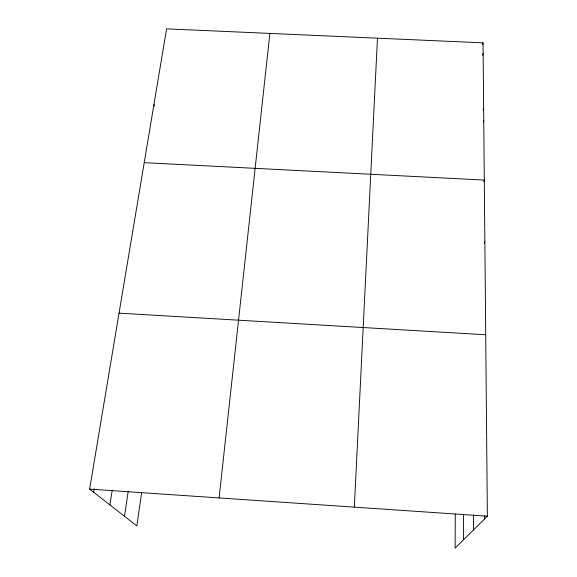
<?xml version="1.0" encoding="UTF-8"?>
<svg xmlns="http://www.w3.org/2000/svg" width="577" height="577" viewBox="0 0 577 577"><rect width="100%" height="100%" fill="white"/><g stroke="black" fill="none" stroke-linecap="round" stroke-linejoin="round"><path stroke-width="0.87" d="M463.547 539.791L463.576 514.489M455.275 514.107L455.109 548.15L487.37 516.199L483.036 42.842L166.587 28.85L89.63 489.108L136.864 525.928L141.639 492.744M354.321 507.133L377.473 38.176M219.109 497.922L269.885 33.416M124.473 516.264L128.166 491.64M109.897 504.904L112.183 490.342M93.597 492.203L94.174 488.741M482.61 44.552L483.036 42.842M482.704 55.219L483.129 53.531M483.201 110.532L483.641 108.945M483.302 121.999L483.742 120.434M483.786 181.661L484.291 180.067L144.207 162.671M484.262 243.285L484.853 241.662M119.05 313.145L485.704 334.761M89.63 489.108L487.37 516.199M153.929 104.56L154.405 106.139M484.622 515.326L484.651 518.889M473.45 514.944L473.493 529.938"/></g></svg>
